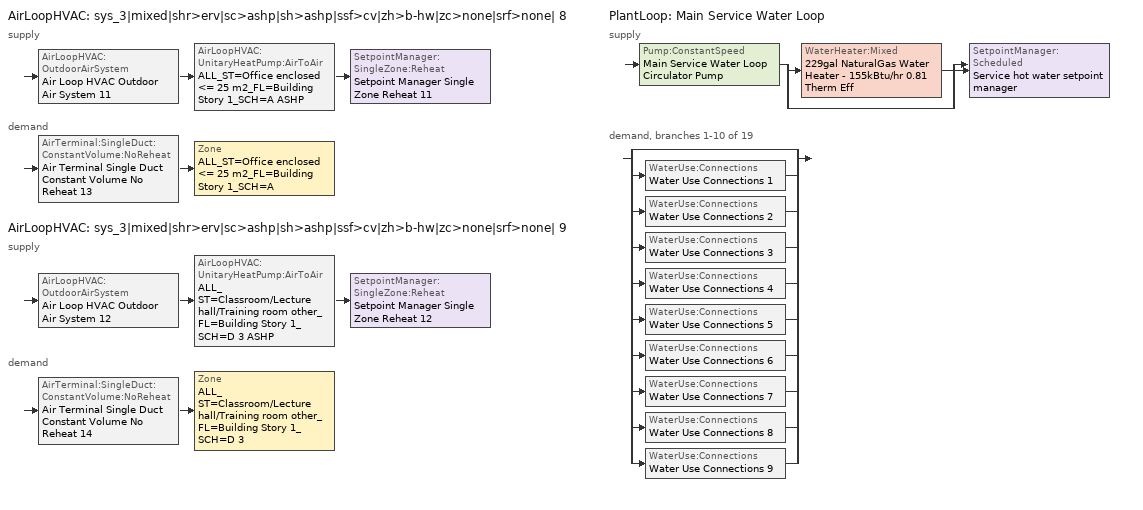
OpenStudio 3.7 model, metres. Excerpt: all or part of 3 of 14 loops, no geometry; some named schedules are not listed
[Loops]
AirLoopHVAC 'sys_3|mixed|shr>erv|sc>ashp|sh>ashp|ssf>cv|zh>b-hw|zc>none|srf>none| 8'
 supply: AirLoopHVAC:OutdoorAirSystem 'Air Loop HVAC Outdoor Air System 11' > AirLoopHVAC:UnitaryHeatPump:AirToAir 'ALL_ST=Office enclosed <= 25 m2_FL=Building Story 1_SCH=A ASHP' > SetpointManager:SingleZone:Reheat 'Setpoint Manager Single Zone Reheat 11'
 demand: AirTerminal:SingleDuct:ConstantVolume:NoReheat 'Air Terminal Single Duct Constant Volume No Reheat 13' > Zone 'ALL_ST=Office enclosed <= 25 m2_FL=Building Story 1_SCH=A'
AirLoopHVAC 'sys_3|mixed|shr>erv|sc>ashp|sh>ashp|ssf>cv|zh>b-hw|zc>none|srf>none| 9'
 supply: AirLoopHVAC:OutdoorAirSystem 'Air Loop HVAC Outdoor Air System 12' > AirLoopHVAC:UnitaryHeatPump:AirToAir 'ALL_ST=Classroom/Lecture hall/Training room other_FL=Building Story 1_SCH=D 3 ASHP' > SetpointManager:SingleZone:Reheat 'Setpoint Manager Single Zone Reheat 12'
 demand: AirTerminal:SingleDuct:ConstantVolume:NoReheat 'Air Terminal Single Duct Constant Volume No Reheat 14' > Zone 'ALL_ST=Classroom/Lecture hall/Training room other_FL=Building Story 1_SCH=D 3'
PlantLoop 'Main Service Water Loop'
 supply: Pump:ConstantSpeed 'Main Service Water Loop Circulator Pump' > split
  | WaterHeater:Mixed '229gal NaturalGas Water Heater - 155kBtu/hr 0.81 Therm Eff'
  | bypass
  join > SetpointManager:Scheduled 'Service hot water setpoint manager'
 demand, branches 1-10 of 19: split
  | bypass
  | WaterUse:Connections 'Water Use Connections 1'
  | WaterUse:Connections 'Water Use Connections 2'
  | WaterUse:Connections 'Water Use Connections 3'
  | WaterUse:Connections 'Water Use Connections 4'
  | WaterUse:Connections 'Water Use Connections 5'
  | WaterUse:Connections 'Water Use Connections 6'
  | WaterUse:Connections 'Water Use Connections 7'
  | WaterUse:Connections 'Water Use Connections 8'
  | WaterUse:Connections 'Water Use Connections 9'
[Sizing:Zone] Zone Cooling Design Supply Air Temperature Input Method=TemperatureDifference; Zone Cooling Design Supply Air Temperature {C}=14; Zone Cooling Design Supply Air Temperature Difference {deltaC}=11; Zone Heating Design Supply Air Temperature Input Method=TemperatureDifference; Zone Heating Design Supply Air Temperature {C}=40; Zone Heating Design Supply Air Temperature Difference {deltaC}=21; Zone Cooling Design Supply Air Humidity Ratio {kg-H2O/kg-air}=0.0085; Zone Heating Design Supply Air Humidity Ratio {kg-H2O/kg-air}=0.008; Zone Heating Sizing Factor=1.3; Zone Cooling Sizing Factor=1; Cooling Design Air Flow Method=DesignDay; Heating Design Air Flow Method=DesignDay; Account for Dedicated Outdoor Air System=No; Dedicated Outdoor Air System Control Strategy=NeutralSupplyAir; Dedicated Outdoor Air Low Setpoint Temperature for Design {C}=autosize; Dedicated Outdoor Air High Setpoint Temperature for Design {C}=autosize; Zone Load Sizing Method=Sensible Load Only No Latent Load; Zone Latent Cooling Design Supply Air Humidity Ratio Input Method=HumidityRatioDifference; Zone Cooling Design Supply Air Humidity Ratio Difference {kgWater/kgDryAir}=0.005; Zone Latent Heating Design Supply Air Humidity Ratio Input Method=HumidityRatioDifference; Zone Humidification Design Supply Air Humidity Ratio Difference {kgWater/kgDryAir}=0.005
ALL_ST=Office enclosed <= 25 m2_FL=Building Story 1_SCH=A; ALL_ST=Classroom/Lecture hall/Training room other_FL=Building Story 1_SCH=D 3
[Zone equipment]
ALL_ST=Office enclosed <= 25 m2_FL=Building Story 1_SCH=A: Zone HVAC Baseboard Convective Water 13, Air Terminal Single Duct Constant Volume No Reheat 13
ALL_ST=Classroom/Lecture hall/Training room other_FL=Building Story 1_SCH=D 3: Zone HVAC Baseboard Convective Water 14, Air Terminal Single Duct Constant Volume No Reheat 14
[PlantLoop]
Main Service Water Loop: Glycol Concentration=0; Maximum Loop Temperature {C}=60; Minimum Loop Temperature {C}=10; Plant Loop Volume {m3}=Autocalculate; Load Distribution Scheme=Optimal
[Sizing:Plant]
Main Service Water Loop: Loop Type=Heating; Design Loop Exit Temperature {C}=60; Loop Design Temperature Difference {deltaC}=5; Sizing Option=NonCoincident; Zone Timesteps in Averaging Window=1; Coincident Sizing Factor Mode=None
[AirLoopHVAC] Design Supply Air Flow Rate {m3/s}=autosize; Design Return Air Flow Fraction of Supply Air Flow=1
Name | Availability Schedule
sys_3|mixed|shr>erv|sc>ashp|sh>ashp|ssf>cv|zh>b-hw|zc>none|srf>none| 8 | sys_3|mixed|shr>none|sc>ashp|sh>ashp|ssf>cv|zh>b-hw|zc>none|srf>none| 8 Occ Sch
sys_3|mixed|shr>erv|sc>ashp|sh>ashp|ssf>cv|zh>b-hw|zc>none|srf>none| 9 | sys_3|mixed|shr>none|sc>ashp|sh>ashp|ssf>cv|zh>b-hw|zc>none|srf>none| 9 Occ Sch
[Sizing:System] Type of Load to Size On=Sensible; Design Outdoor Air Flow Rate {m3/s}=Autosize; Central Heating Maximum System Air Flow Ratio=1; Preheat Design Temperature {C}=7; Preheat Design Humidity Ratio {kg-H2O/kg-Air}=0.008; Precool Design Temperature {C}=13; Precool Design Humidity Ratio {kg-H2O/kg-Air}=0.008; Central Cooling Design Supply Air Temperature {C}=13; Central Heating Design Supply Air Temperature {C}=43; Sizing Option=NonCoincident; 100% Outdoor Air in Cooling=No; 100% Outdoor Air in Heating=No; Central Cooling Design Supply Air Humidity Ratio {kg-H2O/kg-Air}=0.0085; Central Heating Design Supply Air Humidity Ratio {kg-H2O/kg-Air}=0.008; Cooling Design Air Flow Method=DesignDay; Cooling Design Air Flow Rate {m3/s}=0; Heating Design Air Flow Method=DesignDay; Heating Design Air Flow Rate {m3/s}=0; System Outdoor Air Method=ZoneSum; Zone Maximum Outdoor Air Fraction=1; Cooling Supply Air Flow Rate Per Floor Area {m3/s-m2}=0.00996765; Cooling Fraction of Autosized Cooling Supply Air Flow Rate=1; Cooling Supply Air Flow Rate Per Unit Cooling Capacity {m3/s-W}=3.94755e-05; Heating Supply Air Flow Rate Per Floor Area {m3/s-m2}=0.00996765; Heating Fraction of Autosized Heating Supply Air Flow Rate=1; Heating Fraction of Autosized Cooling Supply Air Flow Rate=1; Heating Supply Air Flow Rate Per Unit Heating Capacity {m3/s-W}=3.15882e-05; Cooling Design Capacity Method=CoolingDesignCapacity; Cooling Design Capacity {W}=autosize; Cooling Design Capacity Per Floor Area {W/m2}=234.7; Fraction of Autosized Cooling Design Capacity=1; Heating Design Capacity Method=HeatingDesignCapacity; Heating Design Capacity {W}=autosize; Heating Design Capacity Per Floor Area {W/m2}=157; Fraction of Autosized Heating Design Capacity=1; Central Cooling Capacity Control Method=OnOff; Occupant Diversity=autosize
sys_3|mixed|shr>erv|sc>ashp|sh>ashp|ssf>cv|zh>b-hw|zc>none|srf>none| 8; sys_3|mixed|shr>erv|sc>ashp|sh>ashp|ssf>cv|zh>b-hw|zc>none|srf>none| 9
[Fan:OnOff] Availability Schedule=Always On Discrete; Fan Total Efficiency=0.39975; Maximum Flow Rate {m3/s}=autosize; Motor Efficiency=0.615; Motor In Airstream Fraction=1
Name | Pressure Rise {Pa} | Fan Power Ratio Function of Speed Ratio Curve | Fan Efficiency Ratio Function of Speed Ratio Curve
Fan On Off 11 | 622.722 | Fan On Off Power Curve 10 | Fan On Off Efficiency Curve 10
Fan On Off 12 | 1110.94 | Fan On Off Power Curve 11 | Fan On Off Efficiency Curve 11
[Coil:Cooling:DX:SingleSpeed] Availability Schedule=Always On Discrete; Rated Total Cooling Capacity {W}=autosize; Rated Sensible Heat Ratio=autosize; Rated Air Flow Rate {m3/s}=autosize; Rated Evaporator Fan Power Per Volume Flow Rate 2017 {W/(m3/s)}=773.3; Rated Evaporator Fan Power Per Volume Flow Rate 2023 {W/(m3/s)}=934.4; Total Cooling Capacity Function of Temperature Curve=DXCOOL-NECB2011-REF-CAPFT; Total Cooling Capacity Function of Flow Fraction Curve=DXCOOL-NECB2011-REF-CAPFFLOW; Energy Input Ratio Function of Temperature Curve=DXCOOL-NECB2011-REF-COOLEIRFT; Energy Input Ratio Function of Flow Fraction Curve=DXCOOL-NECB2011-REF-COOLEIRFFLOW; Part Load Fraction Correlation Curve=DXCOOL-NECB2011-REF-COOLPLFFPLR; Minimum Outdoor Dry-Bulb Temperature for Compressor Operation {C}=-25; Nominal Time for Condensate Removal to Begin {s}=0; Ratio of Initial Moisture Evaporation Rate and Steady State Latent Capacity=0; Maximum Cycling Rate {cycles/hr}=0; Latent Capacity Time Constant {s}=0; Condenser Type=AirCooled; Evaporative Condenser Effectiveness=0.9; Evaporative Condenser Air Flow Rate {m3/s}=autosize; Evaporative Condenser Pump Rated Power Consumption {W}=autosize; Crankcase Heater Capacity {W}=0; Maximum Outdoor Dry-Bulb Temperature for Crankcase Heater Operation {C}=10; Basin Heater Capacity {W/K}=0; Basin Heater Setpoint Temperature {C}=2
Name | Rated COP {W/W}
CoilCoolingDXSingleSpeed_ashp 10 96kBtu/hr 11EER | 3.79975
CoilCoolingDXSingleSpeed_ashp 11 413kBtu/hr 9.5EER | 3.3002
[Coil:Heating:DX:SingleSpeed] Availability Schedule=Always On Discrete; Rated Air Flow Rate {m3/s}=Autosize; Rated Supply Fan Power Per Volume Flow Rate 2017 {W/(m3/s)}=773.3; Rated Supply Fan Power Per Volume Flow Rate 2023 {W/(m3/s)}=934.4; Total Heating Capacity Function of Temperature Curve=DXHEAT-NECB2011-REF-CAPFT; Total Heating Capacity Function of Flow Fraction Curve=DXHEAT-NECB2011-REF-CAPFFLOW; Energy Input Ratio Function of Temperature Curve=DXHEAT-NECB2011-REF-EIRFT; Energy Input Ratio Function of Flow Fraction Curve=DXHEAT-NECB2011-REF-EIRFFLOW; Part Load Fraction Correlation Curve=DXHEAT-NECB2011-REF-PLFFPLR; Minimum Outdoor Dry-Bulb Temperature for Compressor Operation {C}=-10; Defrost Strategy=Resistive; Defrost Control=Timed; Defrost Time Period Fraction=0.166667; Resistive Defrost Heater Capacity {W}=2000
Name | Rated Total Heating Capacity {W} | Rated COP {W/W}
CoilHeatingDXSingleSpeed_ashp 10 70 Clg kBtu/hr 3.3COPH | 20434.1 | 3.53865
CoilHeatingDXSingleSpeed_ashp 11 299 Clg kBtu/hr 3.2COPH | 87719.4 | 3.54015
[Controller:OutdoorAir] Minimum Outdoor Air Flow Rate {m3/s}=autosize; Maximum Outdoor Air Flow Rate {m3/s}=Autosize; Economizer Control Type=DifferentialEnthalpy; Economizer Control Action Type=ModulateFlow; Lockout Type=NoLockout; Minimum Limit Type=FixedMinimum; High Humidity Control=No; Heat Recovery Bypass Control Type=BypassWhenOAFlowGreaterThanMinimum; Economizer Operation Staging=InterlockedWithMechanicalCooling
Name | Minimum Outdoor Air Schedule | Controller Mechanical Ventilation
Controller Outdoor Air 11 | sys_3|mixed|shr>none|sc>ashp|sh>ashp|ssf>cv|zh>b-hw|zc>none|srf>none| 8 Occ Sch | Controller Mechanical Ventilation 11
Controller Outdoor Air 12 | sys_3|mixed|shr>none|sc>ashp|sh>ashp|ssf>cv|zh>b-hw|zc>none|srf>none| 9 Occ Sch | Controller Mechanical Ventilation 12
[Controller:MechanicalVentilation] Availability Schedule=Always On Discrete; System Outdoor Air Method=ZoneSum
Controller Mechanical Ventilation 11; Controller Mechanical Ventilation 12
[AirLoopHVAC:OutdoorAirSystem]
Name | Controller
Air Loop HVAC Outdoor Air System 11 | Controller Outdoor Air 11
Air Loop HVAC Outdoor Air System 12 | Controller Outdoor Air 12
[Coil:Heating:Electric] Availability Schedule=Always On Discrete
Coil Heating Electric 11; Coil Heating Electric 12
[AirLoopHVAC:UnitaryHeatPump:AirToAir] Availability Schedule=Always On Discrete; Supply Air Flow Rate During Cooling Operation {m3/s}=Autosize; Supply Air Flow Rate During Heating Operation {m3/s}=Autosize; Maximum Supply Air Temperature from Supplemental Heater {C}=Autosize
Name | Controlling Zone or Thermostat Location | Supply Air Fan | Heating Coil | Cooling Coil | Supplemental Heating Coil | Supply Air Fan Operating Mode Schedule
ALL_ST=Office enclosed <= 25 m2_FL=Building Story 1_SCH=A ASHP | ALL_ST=Office enclosed <= 25 m2_FL=Building Story 1_SCH=A | Fan On Off 11 | CoilHeatingDXSingleSpeed_ashp 10 70 Clg kBtu/hr 3.3COPH | CoilCoolingDXSingleSpeed_ashp 10 96kBtu/hr 11EER | Coil Heating Electric 11 | sys_3|mixed|shr>none|sc>ashp|sh>ashp|ssf>cv|zh>b-hw|zc>none|srf>none| 8 Occ Sch
ALL_ST=Classroom/Lecture hall/Training room other_FL=Building Story 1_SCH=D 3 ASHP | ALL_ST=Classroom/Lecture hall/Training room other_FL=Building Story 1_SCH=D 3 | Fan On Off 12 | CoilHeatingDXSingleSpeed_ashp 11 299 Clg kBtu/hr 3.2COPH | CoilCoolingDXSingleSpeed_ashp 11 413kBtu/hr 9.5EER | Coil Heating Electric 12 | sys_3|mixed|shr>none|sc>ashp|sh>ashp|ssf>cv|zh>b-hw|zc>none|srf>none| 9 Occ Sch
[SetpointManager:SingleZone:Reheat] Minimum Supply Air Temperature {C}=13; Maximum Supply Air Temperature {C}=43
Name | Control Zone | Setpoint Node or NodeList
Setpoint Manager Single Zone Reheat 11 | ALL_ST=Office enclosed <= 25 m2_FL=Building Story 1_SCH=A | sys_3|mixed|shr>erv|sc>ashp|sh>ashp|ssf>cv|zh>b-hw|zc>none|srf>none| 8 Supply Outlet Node
Setpoint Manager Single Zone Reheat 12 | ALL_ST=Classroom/Lecture hall/Training room other_FL=Building Story 1_SCH=D 3 | sys_3|mixed|shr>erv|sc>ashp|sh>ashp|ssf>cv|zh>b-hw|zc>none|srf>none| 9 Supply Outlet Node
[AirTerminal:SingleDuct:ConstantVolume:NoReheat] Availability Schedule=Always On Discrete; Maximum Air Flow Rate {m3/s}=AutoSize
Air Terminal Single Duct Constant Volume No Reheat 13; Air Terminal Single Duct Constant Volume No Reheat 14
[SetpointManager:Scheduled]
Service hot water setpoint manager: Control Variable=Temperature; Schedule=Service Water Loop Temp - 140F; Setpoint Node or NodeList=Main Service Water Loop Supply Outlet Node
[Pump:ConstantSpeed]
Main Service Water Loop Circulator Pump: Rated Flow Rate {m3/s}=autosize; Rated Pump Head {Pa}=1.06806e+06; Rated Power Consumption {W}=autosize; Motor Efficiency=0.855; Fraction of Motor Inefficiencies to Fluid Stream=0; Pump Control Type=Intermittent; Design Power Sizing Method=PowerPerFlowPerPressure; Design Electric Power per Unit Flow Rate {W/(m3/s)}=348701.1; Design Shaft Power per Unit Flow Rate per Unit Head {W-s/m3-Pa}=1.28205
[WaterHeater:Mixed]
229gal NaturalGas Water Heater - 155kBtu/hr 0.81 Therm Eff: Tank Volume {m3}=0.868577; Setpoint Temperature Schedule=Service Water Loop Temp - 140F; Deadband Temperature Difference {deltaC}=2; Maximum Temperature Limit {C}=60; Heater Control Type=Cycle; Heater Maximum Capacity {W}=45383.1; Heater Fuel Type=NaturalGas; Heater Thermal Efficiency=0.809608; Part Load Factor Curve=SWH-EFFFPLR-NECB2011; Off Cycle Parasitic Fuel Consumption Rate {W}=88.1911; Off Cycle Parasitic Fuel Type=NaturalGas; Off Cycle Parasitic Heat Fraction to Tank=0.8; On Cycle Parasitic Fuel Consumption Rate {W}=88.1911; On Cycle Parasitic Fuel Type=NaturalGas; On Cycle Parasitic Heat Fraction to Tank=0; Ambient Temperature Indicator=Schedule; Ambient Temperature Schedule=Water Heater Ambient Temp Schedule 70.0F; Off Cycle Loss Coefficient to Ambient Temperature {W/K}=11.2126; On Cycle Loss Coefficient to Ambient Temperature {W/K}=11.2126; Use Side Effectiveness=1; Source Side Effectiveness=1; Use Side Design Flow Rate {m3/s}=autosize; Source Side Design Flow Rate {m3/s}=autosize; Indirect Water Heating Recovery Time {hr}=1.5; Source Side Flow Control Mode=IndirectHeatPrimarySetpoint
[WaterHeater:Sizing]
229gal NaturalGas Water Heater - 155kBtu/hr 0.81 Therm Eff: Design Mode=PeakDraw; Time Storage Can Meet Peak Draw {hr}=0.538503; Time for Tank Recovery {hr}=0; Nominal Tank Volume for Autosizing Plant Connections {m3}=1
[WaterUse:Connections] Drain Water Heat Exchanger Type=None; Drain Water Heat Exchanger Destination=Plant
Name | Water Use Equipment Name 1
Water Use Connections 1 | Cafeteria_zn_1_flr_1 Service Water Use 0.24gal/min
Water Use Connections 2 | Computer_class_zn_1_flr_1 Service Water Use 0.12gal/min
Water Use Connections 3 | Corner_class_1_pod_1_zn_1_flr_1 Service Water Use 0.07gal/min
Water Use Connections 4 | Corner_class_1_pod_2_zn_1_flr_1 Service Water Use 0.07gal/min
Water Use Connections 5 | Corner_class_1_pod_3_zn_1_flr_1 Service Water Use 0.07gal/min
Water Use Connections 6 | Corner_class_2_pod_1_zn_1_flr_1 Service Water Use 0.07gal/min
Water Use Connections 7 | Corner_class_2_pod_2_zn_1_flr_1 Service Water Use 0.07gal/min
Water Use Connections 8 | Corner_class_2_pod_3_zn_1_flr_1 Service Water Use 0.07gal/min
Water Use Connections 9 | Gym_zn_1_flr_1 Service Water Use 0.54gal/min
[WaterUse:Equipment:Definition]
Name | Peak Flow Rate {m3/s} | Target Temperature Schedule | Sensible Fraction Schedule | Latent Fraction Schedule
Cafeteria_zn_1_flr_1 Service Water Use Def 0.24gal/min | 1.50573e-05 | Schedule Ruleset 5 | Schedule Ruleset 3 | Schedule Ruleset 4
Computer_class_zn_1_flr_1 Service Water Use Def 0.12gal/min | 7.45697e-06 | Schedule Ruleset 8 | Schedule Ruleset 6 | Schedule Ruleset 7
Corner_class_1_pod_1_zn_1_flr_1 Service Water Use Def 0.07gal/min | 4.55704e-06 | Schedule Ruleset 11 | Schedule Ruleset 9 | Schedule Ruleset 10
Corner_class_1_pod_2_zn_1_flr_1 Service Water Use Def 0.07gal/min | 4.55704e-06 | Schedule Ruleset 14 | Schedule Ruleset 12 | Schedule Ruleset 13
Corner_class_1_pod_3_zn_1_flr_1 Service Water Use Def 0.07gal/min | 4.55704e-06 | Schedule Ruleset 17 | Schedule Ruleset 15 | Schedule Ruleset 16
Corner_class_2_pod_1_zn_1_flr_1 Service Water Use Def 0.07gal/min | 4.55704e-06 | Schedule Ruleset 20 | Schedule Ruleset 18 | Schedule Ruleset 19
Corner_class_2_pod_2_zn_1_flr_1 Service Water Use Def 0.07gal/min | 4.55704e-06 | Schedule Ruleset 23 | Schedule Ruleset 21 | Schedule Ruleset 22
Corner_class_2_pod_3_zn_1_flr_1 Service Water Use Def 0.07gal/min | 4.55704e-06 | Schedule Ruleset 26 | Schedule Ruleset 24 | Schedule Ruleset 25
Gym_zn_1_flr_1 Service Water Use Def 0.54gal/min | 3.413e-05 | Schedule Ruleset 29 | Schedule Ruleset 27 | Schedule Ruleset 28
[WaterUse:Equipment]
Name | Water Use Equipment Definition | Space | Flow Rate Fraction Schedule
Cafeteria_zn_1_flr_1 Service Water Use 0.24gal/min | Cafeteria_zn_1_flr_1 Service Water Use Def 0.24gal/min | Cafeteria_ZN_1_FLR_1 | NECB-C-Service Water Heating
Computer_class_zn_1_flr_1 Service Water Use 0.12gal/min | Computer_class_zn_1_flr_1 Service Water Use Def 0.12gal/min | Computer_Class_ZN_1_FLR_1 | NECB-D-Service Water Heating
Corner_class_1_pod_1_zn_1_flr_1 Service Water Use 0.07gal/min | Corner_class_1_pod_1_zn_1_flr_1 Service Water Use Def 0.07gal/min | Corner_Class_1_Pod_1_ZN_1_FLR_1 | NECB-D-Service Water Heating
Corner_class_1_pod_2_zn_1_flr_1 Service Water Use 0.07gal/min | Corner_class_1_pod_2_zn_1_flr_1 Service Water Use Def 0.07gal/min | Corner_Class_1_Pod_2_ZN_1_FLR_1 | NECB-D-Service Water Heating
Corner_class_1_pod_3_zn_1_flr_1 Service Water Use 0.07gal/min | Corner_class_1_pod_3_zn_1_flr_1 Service Water Use Def 0.07gal/min | Corner_Class_1_Pod_3_ZN_1_FLR_1 | NECB-D-Service Water Heating
Corner_class_2_pod_1_zn_1_flr_1 Service Water Use 0.07gal/min | Corner_class_2_pod_1_zn_1_flr_1 Service Water Use Def 0.07gal/min | Corner_Class_2_Pod_1_ZN_1_FLR_1 | NECB-D-Service Water Heating
Corner_class_2_pod_2_zn_1_flr_1 Service Water Use 0.07gal/min | Corner_class_2_pod_2_zn_1_flr_1 Service Water Use Def 0.07gal/min | Corner_Class_2_Pod_2_ZN_1_FLR_1 | NECB-D-Service Water Heating
Corner_class_2_pod_3_zn_1_flr_1 Service Water Use 0.07gal/min | Corner_class_2_pod_3_zn_1_flr_1 Service Water Use Def 0.07gal/min | Corner_Class_2_Pod_3_ZN_1_FLR_1 | NECB-D-Service Water Heating
Gym_zn_1_flr_1 Service Water Use 0.54gal/min | Gym_zn_1_flr_1 Service Water Use Def 0.54gal/min | Gym_ZN_1_FLR_1 | NECB-B-Service Water Heating
[Schedule:Ruleset]
Name | Default Day Schedule | Summer Design Day Schedule | Winter Design Day Schedule
Service Water Loop Temp - 140F | Service Water Loop Temp - 140F Default
Water Heater Ambient Temp Schedule 70.0F | Water Heater Ambient Temp Schedule 70.0F Default
Schedule Ruleset 3 | Schedule Day 5
Schedule Ruleset 4 | Schedule Day 6
Schedule Ruleset 5 | Schedule Day 7
NECB-C-Service Water Heating | NECB-C-Service Water Heating Default
NECB-D-Service Water Heating | NECB-D-Service Water Heating Default
NECB-B-Service Water Heating | NECB-B-Service Water Heating Default
sys_3|mixed|shr>none|sc>ashp|sh>ashp|ssf>cv|zh>b-hw|zc>none|srf>none| 8 Occ Sch | sys_3|mixed|shr>none|sc>ashp|sh>ashp|ssf>cv|zh>b-hw|zc>none|srf>none| 8 Occ Sch Default | sys_3|mixed|shr>none|sc>ashp|sh>ashp|ssf>cv|zh>b-hw|zc>none|srf>none| 8 Occ Sch Summer Design Day | sys_3|mixed|shr>none|sc>ashp|sh>ashp|ssf>cv|zh>b-hw|zc>none|srf>none| 8 Occ Sch Winter Design Day
sys_3|mixed|shr>none|sc>ashp|sh>ashp|ssf>cv|zh>b-hw|zc>none|srf>none| 9 Occ Sch | sys_3|mixed|shr>none|sc>ashp|sh>ashp|ssf>cv|zh>b-hw|zc>none|srf>none| 9 Occ Sch Default | sys_3|mixed|shr>none|sc>ashp|sh>ashp|ssf>cv|zh>b-hw|zc>none|srf>none| 9 Occ Sch Summer Design Day | sys_3|mixed|shr>none|sc>ashp|sh>ashp|ssf>cv|zh>b-hw|zc>none|srf>none| 9 Occ Sch Winter Design Day
[Schedule:Day]
Service Water Loop Temp - 140F Default: 24, 0, 60
Water Heater Ambient Temp Schedule 70.0F Default: 24, 0, 21.1111
sys_3|mixed|shr>none|sc>ashp|sh>ashp|ssf>cv|zh>b-hw|zc>none|srf>none| 8 Occ Sch Default: 8, 0, 0, 19, 0, 1, 24, 0, 0
sys_3|mixed|shr>none|sc>ashp|sh>ashp|ssf>cv|zh>b-hw|zc>none|srf>none| 8 Occ Sch Winter Design Day; sys_3|mixed|shr>none|sc>ashp|sh>ashp|ssf>cv|zh>b-hw|zc>none|srf>none| 8 Occ Sch Summer Design Day; sys_3|mixed|shr>none|sc>ashp|sh>ashp|ssf>cv|zh>b-hw|zc>none|srf>none| 9 Occ Sch Winter Design Day; sys_3|mixed|shr>none|sc>ashp|sh>ashp|ssf>cv|zh>b-hw|zc>none|srf>none| 9 Occ Sch Summer Design Day: 24, 0, 1
sys_3|mixed|shr>none|sc>ashp|sh>ashp|ssf>cv|zh>b-hw|zc>none|srf>none| 9 Occ Sch Default: 9, 0, 0, 18, 0, 1, 19, 0, 0, 22, 0, 1, 24, 0, 0
[Schedule:Rule] Rule Order=0; Apply Sunday=Yes; Apply Saturday=Yes; Date Specification Type=DateRange; Start Month=1; Start Day=1; End Month=12; End Day=31
Name | Schedule Ruleset | Day Schedule
Schedule Rule 90 | sys_3|mixed|shr>none|sc>ashp|sh>ashp|ssf>cv|zh>b-hw|zc>none|srf>none| 8 Occ Sch | Schedule Day 69
Schedule Rule 91 | sys_3|mixed|shr>none|sc>ashp|sh>ashp|ssf>cv|zh>b-hw|zc>none|srf>none| 9 Occ Sch | Schedule Day 70
[Schedule:Constant]
Always On Discrete: Value=1
[Curve:Exponent] Coefficient1 Constant=1; Coefficient2 Constant=0; Coefficient3 Constant=0; Minimum Value of x=0; Maximum Value of x=1
Fan On Off Power Curve 10; Fan On Off Power Curve 11
[Curve:Cubic]
Name | Coefficient1 Constant | Coefficient2 x | Coefficient3 x**2 | Coefficient4 x**3 | Minimum Value of x | Maximum Value of x
Fan On Off Efficiency Curve 10; Fan On Off Efficiency Curve 11 | 1 | 0 | 0 | 0 | 0 | 1
DXHEAT-NECB2011-REF-CAPFT | 0.729009 | 0.0319275 | 0.000136404 | -8.748e-06 | -20 | 20
DXHEAT-NECB2011-REF-CAPFFLOW | 0.84 | 0.16 | 0 | 0 | 0.5 | 1.5
DXHEAT-NECB2011-REF-EIRFT | 1.2183 | -0.03612 | 0.00142 | -2.68e-05 | -20 | 20
DXHEAT-NECB2011-REF-PLFFPLR | 0.3696 | 2.3362 | -2.9577 | 1.2596 | 0.7 | 1
DXCOOL-NECB2011-REF-COOLPLFFPLR | 0.0277 | 4.9151 | -8.184 | 4.2702 | 0.7 | 1
SWH-EFFFPLR-NECB2011 | 0.7576 | 1.0071 | -1.4443 | 0.6844 | 0 | 1
[Curve:Biquadratic] Minimum Value of x=13; Maximum Value of x=24; Minimum Value of y=24; Maximum Value of y=46
Name | Coefficient1 Constant | Coefficient2 x | Coefficient3 x**2 | Coefficient4 y | Coefficient5 y**2 | Coefficient6 x*y
DXCOOL-NECB2011-REF-CAPFT | 0.867905 | 0.0142459 | 0.00055436 | -0.0075575 | 3.3e-05 | -0.0001918
DXCOOL-NECB2011-REF-COOLEIRFT | 0.114171 | 0.0281822 | -0.0004199 | 0.0214108 | 0.000161028 | -0.000679104
[Curve:Quadratic]
Name | Coefficient1 Constant | Coefficient2 x | Coefficient3 x**2 | Minimum Value of x | Maximum Value of x
DXHEAT-NECB2011-REF-EIRFFLOW | 1.3824 | -0.4336 | 0.0512 | 0 | 1
DXCOOL-NECB2011-REF-CAPFFLOW | 0.8 | 0.2 | 0 | 0.5 | 1.5
DXCOOL-NECB2011-REF-COOLEIRFFLOW | 1.1552 | -0.1808 | 0.0256 | 0.5 | 1.5
